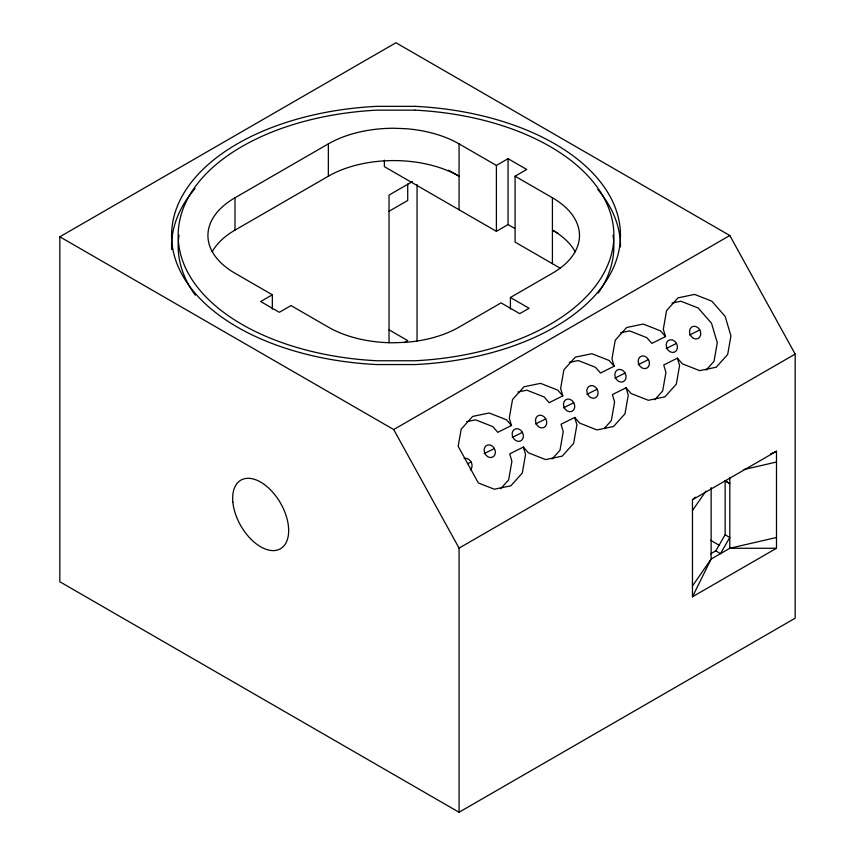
<?xml version="1.0" encoding="UTF-8"?>
<svg xmlns="http://www.w3.org/2000/svg" width="855" height="855" viewBox="0 0 855 855"><rect width="100%" height="100%" fill="white"/><g stroke="black" fill="none" stroke-linecap="round" stroke-linejoin="round"><path stroke-width="1.28" d="M770.505 454.005L776.49 451.237L776.49 548.269L692.465 596.779L711.136 559.042L711.136 487.553M710.612 553.826L715.795 550.834L725.136 534.792L725.136 480.756L729.807 483.588L724.613 480.585M692.465 510.531L705.909 491.133M692.465 585.996L711.136 559.042L729.807 548.269L776.49 537.485M500.72 488.697L508.64 479.89L511.899 461.273L509.708 453.898L523.356 447.069L528.379 452.808L545.629 459.584L562.195 456.143L573.641 443.414L576.901 424.796L574.699 417.422L561.051 424.251L563.242 431.625L559.993 450.243L552.063 459.05M604.293 428.43L611.336 420.596L614.595 401.978L612.404 394.615L626.052 387.785L631.076 393.514L648.325 400.29L664.891 396.848L676.337 384.119L679.586 365.513L677.395 358.138L663.747 364.967L665.938 372.342L662.689 390.949L654.759 399.766M706.112 370.119L714.032 361.302L717.292 342.695L711.488 323.19L698.182 308.014L680.933 301.238L672.009 303.098M692.465 596.779L692.465 499.748L695.404 497.204M59.839 236.792L395.94 42.75L729.807 235.51L795.161 354.088L795.161 618.208L459.06 812.25L59.839 581.763L59.839 236.792L393.706 429.552L459.06 548.13L459.06 812.25M272.339 309.254L272.339 294.793L234.997 273.237A92.426 53.363 0 0 1 234.997 197.772L328.352 143.875A92.426 53.363 0 0 1 393.706 128.25L405.772 128.699A92.426 53.363 0 0 1 459.06 143.875L496.402 165.432L508.073 158.699L526.744 169.472L515.073 176.216L515.073 242.115L560.474 268.331M212.2 251.798A92.426 53.363 0 0 1 234.997 230.113L328.352 176.216A92.426 53.363 0 0 1 459.06 176.216L448.715 170.241M412.377 181.602L389.036 195.079L389.036 342.716M388.822 211.377L407.717 200.476L407.717 183.985M272.339 294.793L260.668 301.537L279.339 312.31L291.01 305.577L328.352 327.134A92.426 53.363 0 0 0 393.706 342.77L405.772 342.31A92.426 53.363 0 0 0 459.06 327.134L501.073 302.884L519.744 313.657L529.085 308.27L510.414 297.487L510.414 309.136M384.376 160.195L384.376 166.65L496.402 231.331L508.073 224.598L514.667 228.403M404.383 342.545L407.717 340.611L389.036 329.838M510.414 297.487L552.416 273.237A92.426 53.363 0 0 0 552.416 197.772L515.073 176.216M393.706 429.552L729.807 235.51M459.06 548.13L795.161 354.088M692.465 499.748L776.49 451.237M677.395 358.138L682.429 363.867L699.679 370.643L716.244 367.201L727.68 354.472L730.94 335.865L725.136 316.361L711.83 301.184L694.581 294.409L678.015 297.85L666.579 310.579L663.32 329.196L665.511 336.571L651.863 343.4L646.829 337.661L629.579 330.885L620.666 332.745M665.511 336.571L660.477 330.832L643.238 324.056L626.672 327.497L615.226 340.226L611.966 358.844L614.168 366.207L600.509 373.037L595.486 367.308L578.236 360.532L569.312 362.381M614.168 366.207L609.134 360.479L591.884 353.703L575.319 357.144L563.883 369.873L560.624 388.48L562.814 395.854L549.167 402.684L544.133 396.955L526.883 390.179L517.97 392.028M689.59 335.042L699.817 329.923A6.605 5.387 63.4 0 1 695.575 338.975A6.605 5.387 63.4 0 1 690.06 328.961A6.605 5.387 63.4 0 1 699.817 329.923M562.814 395.854L557.781 390.126L540.542 383.35L523.976 386.791L512.53 399.52L509.27 418.127L511.472 425.501L497.813 432.331L492.79 426.602L475.54 419.826L466.616 421.675M666.248 348.519L676.476 343.4A6.605 5.387 63.4 0 1 672.233 352.452A6.605 5.387 63.4 0 1 666.718 342.438A6.605 5.387 63.4 0 1 676.476 343.4M638.236 364.69L648.464 359.57A6.605 5.387 63.4 0 1 644.221 368.623A6.605 5.387 63.4 0 1 638.706 358.608A6.605 5.387 63.4 0 1 648.464 359.57M614.895 378.166L625.133 373.047A6.605 5.387 63.4 0 1 620.88 382.089A6.605 5.387 63.4 0 1 615.365 372.085A6.605 5.387 63.4 0 1 625.133 373.047M586.893 394.337L597.121 389.217A6.605 5.387 63.4 0 1 592.878 398.259A6.605 5.387 63.4 0 1 587.364 388.255A6.605 5.387 63.4 0 1 597.121 389.217M563.552 407.814L573.78 402.694A6.605 5.387 63.4 0 1 569.537 411.736A6.605 5.387 63.4 0 1 564.022 401.732A6.605 5.387 63.4 0 1 573.78 402.694M535.54 423.984L545.768 418.865A6.605 5.387 63.4 0 1 541.525 427.906A6.605 5.387 63.4 0 1 536.01 417.903A6.605 5.387 63.4 0 1 545.768 418.865M512.198 437.461L522.437 432.341A6.605 5.387 63.4 0 1 518.183 441.383A6.605 5.387 63.4 0 1 512.669 431.38A6.605 5.387 63.4 0 1 522.437 432.341M484.197 453.631L494.425 448.512A6.605 5.387 63.4 0 1 490.182 457.553A6.605 5.387 63.4 0 1 484.667 447.55A6.605 5.387 63.4 0 1 494.425 448.512M467.674 463.688L471.084 461.978A6.605 5.387 63.4 0 1 470.357 469.908M744.064 469.513L776.49 462.021M776.49 548.269L729.807 548.269L729.807 477.592M558.176 233.436L552.416 230.113A92.426 53.363 0 0 1 575.212 251.798M725.136 534.792L729.807 537.485L720.466 553.655L715.795 550.834M710.569 540.264L719.536 545.437M574.699 417.422L579.733 423.161L596.982 429.937L613.548 426.495L624.984 413.767L628.243 395.149L626.052 387.785M511.472 425.501L506.438 419.762L489.188 412.997L472.623 416.428L461.187 429.167L458.173 446.342L478.362 482.968L494.286 489.22L510.852 485.79L522.287 473.05L525.547 454.443L523.356 447.069M552.416 197.772L552.416 263.671M508.073 158.699L508.073 224.598M496.402 165.432L496.402 231.331M459.06 143.875L459.06 209.774M417.048 184.68L417.048 340.953M328.352 143.875L328.352 176.216M234.997 197.772L234.997 230.113M464.083 458.526A6.605 5.387 63.4 0 1 471.084 461.978M171.652 249.564A224.448 129.586 0 0 1 195.025 188.57M597.848 189.532A224.448 129.586 0 0 1 620.473 246.903M613.046 235.275A217.854 125.771 0 0 1 598.233 293.041M195.346 295.178A217.854 125.771 0 0 1 179.005 235.275M415.583 106.362L376.467 106.362A224.448 129.586 0 0 0 171.577 235.456A224.448 129.586 0 0 0 376.467 364.551L415.583 364.551A224.448 129.586 0 0 0 620.473 235.456A224.448 129.586 0 0 0 415.583 106.362M415.017 110.156L377.034 110.156A217.854 125.771 0 0 0 178.171 235.456A217.854 125.771 0 0 0 377.034 360.757L415.017 360.757A217.854 125.771 0 0 0 613.879 235.456A217.854 125.771 0 0 0 415.017 110.156M232.859 502.206A39.608 22.871 60 0 0 277.437 550.032A39.608 22.871 60 0 0 271.708 491.101A39.608 22.871 60 0 0 232.859 502.206"/></g></svg>
